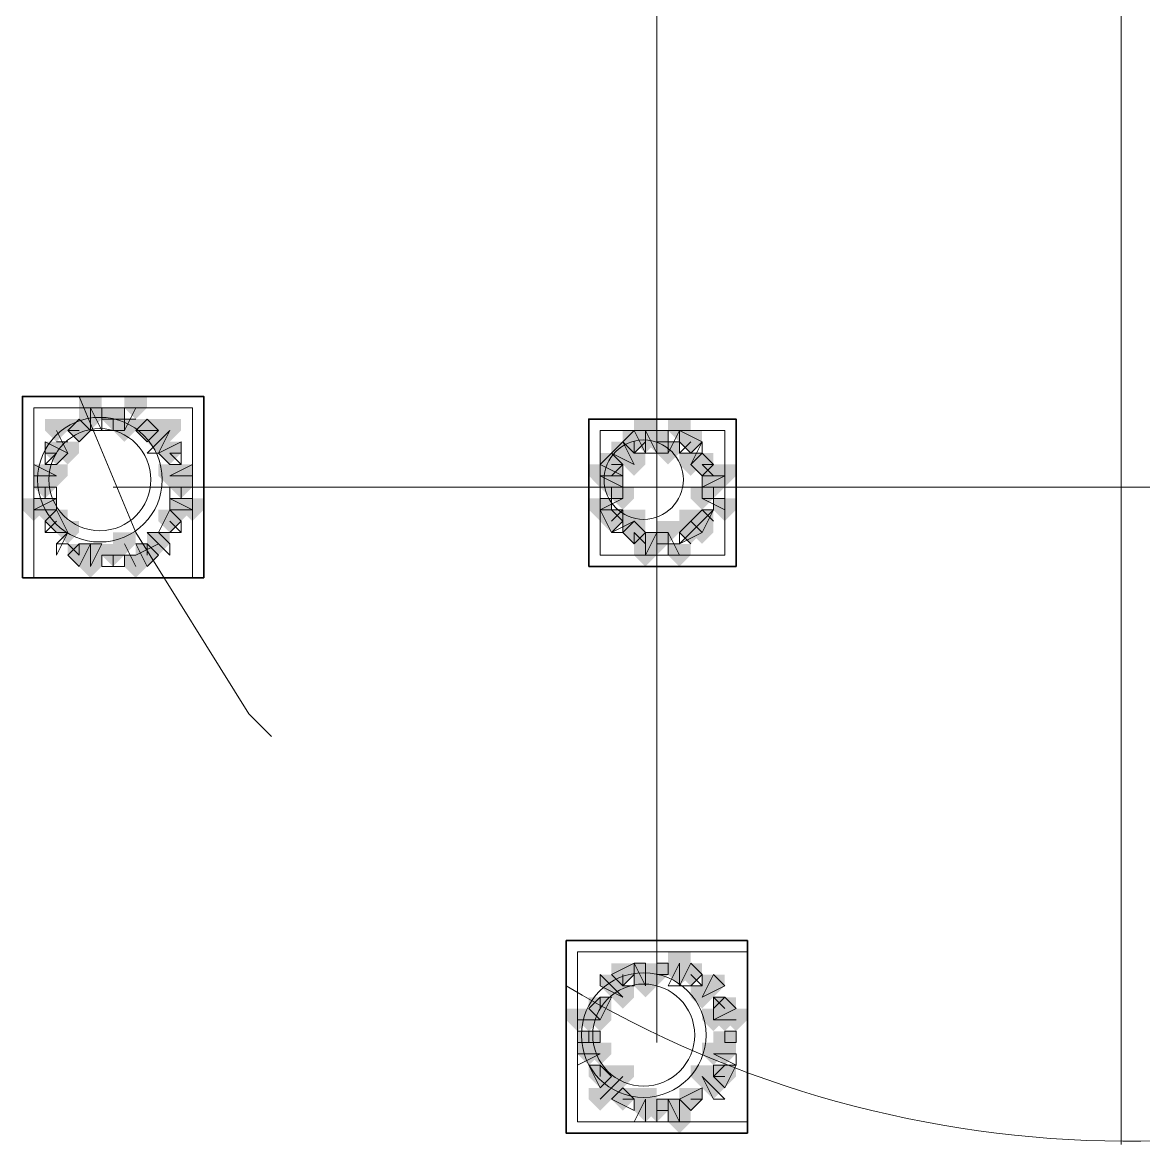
# Model space of a CAD drawing. Header units: millimetres. Extents: x 2315 to 4619, y 1334 to 1897.
# Drawn here: x 3634.09 to 3640.14, y 1548.66 to 1554.71 of the extents above; entities that cross this region are included whole.
import ezdxf

# ---------------------------------------------------------------- set-up
doc = ezdxf.new("R2010")
doc.units = ezdxf.units.MM
for name, color, linetype, true_color in [('PDF_10', 7, 'Continuous', 0x00b85c), ('PDF_AXIS', 7, 'Continuous', 0x00b85c), ('PDF_柱构件', 7, 'Continuous', 0x00b85c), ('PDF_转运站初步方案', 7, 'Continuous', 0x00b85c)]:
    doc.layers.add(name, color=color, linetype=linetype, true_color=true_color)
doc.layers.add('PDF_中心线层', color=1, linetype='Continuous')
doc.layers.add('PDF_粗实线层', color=7, linetype='Continuous')

msp = doc.modelspace()

# ---------------------------------------------------------------- hatches: boundary and pattern name
at = {"layer": 'PDF_10', "transparency": 33554559}
for points in [[(3634.5807, 1552.6298), (3634.5196, 1552.6298), (3634.5196, 1552.5687), (3634.5807, 1552.5076), (3634.6418, 1552.5687), (3634.6418, 1552.6298)], [(3634.5807, 1552.6298), (3634.5196, 1552.6298), (3634.5196, 1552.5687), (3634.5807, 1552.5076), (3634.6418, 1552.5687), (3634.6418, 1552.6298)], [(3634.3975, 1552.5687), (3634.3364, 1552.5687), (3634.3364, 1552.5076), (3634.3975, 1552.4466), (3634.4586, 1552.5076), (3634.4586, 1552.5687)], [(3634.3975, 1552.5687), (3634.3364, 1552.5687), (3634.3364, 1552.5076), (3634.3975, 1552.4466), (3634.4586, 1552.5076), (3634.4586, 1552.5687)], [(3634.3975, 1552.5687), (3634.3364, 1552.5687), (3634.3364, 1552.5076), (3634.3975, 1552.4466), (3634.4586, 1552.5076), (3634.4586, 1552.5687)], [(3634.764, 1552.5687), (3634.7029, 1552.5687), (3634.7029, 1552.5076), (3634.764, 1552.4466), (3634.8251, 1552.5076), (3634.8251, 1552.5687)], [(3634.764, 1552.5687), (3634.7029, 1552.5687), (3634.7029, 1552.5076), (3634.764, 1552.4466), (3634.8251, 1552.5076), (3634.8251, 1552.5687)], [(3634.764, 1552.5687), (3634.7029, 1552.5687), (3634.7029, 1552.5076), (3634.764, 1552.4466), (3634.8251, 1552.5076), (3634.8251, 1552.5687)], [(3637.3905, 1552.5076), (3637.3294, 1552.5076), (3637.3294, 1552.4466), (3637.3905, 1552.3855), (3637.4515, 1552.4466), (3637.4515, 1552.5076)], [(3637.3905, 1552.5076), (3637.3294, 1552.5076), (3637.3294, 1552.4466), (3637.3905, 1552.3855), (3637.4515, 1552.4466), (3637.4515, 1552.5076)], [(3637.5126, 1552.5076), (3637.4515, 1552.5076), (3637.4515, 1552.4466), (3637.5126, 1552.3855), (3637.5737, 1552.4466), (3637.5737, 1552.5076)], [(3637.5126, 1552.5076), (3637.4515, 1552.5076), (3637.4515, 1552.4466), (3637.5126, 1552.3855), (3637.5737, 1552.4466), (3637.5737, 1552.5076)], [(3637.6959, 1552.5076), (3637.6348, 1552.5076), (3637.6348, 1552.4466), (3637.6959, 1552.3855), (3637.7569, 1552.4466), (3637.7569, 1552.5076)], [(3637.6959, 1552.5076), (3637.6348, 1552.5076), (3637.6348, 1552.4466), (3637.6959, 1552.3855), (3637.7569, 1552.4466), (3637.7569, 1552.5076)], [(3634.2753, 1552.4466), (3634.2142, 1552.4466), (3634.2142, 1552.3855), (3634.2753, 1552.3244), (3634.3364, 1552.3855), (3634.3364, 1552.4466)], [(3634.2753, 1552.4466), (3634.2142, 1552.4466), (3634.2142, 1552.3855), (3634.2753, 1552.3244), (3634.3364, 1552.3855), (3634.3364, 1552.4466)], [(3634.8861, 1552.4466), (3634.8251, 1552.4466), (3634.8251, 1552.3855), (3634.8861, 1552.3244), (3634.9472, 1552.3855), (3634.9472, 1552.4466)], [(3634.8861, 1552.4466), (3634.8251, 1552.4466), (3634.8251, 1552.3855), (3634.8861, 1552.3244), (3634.9472, 1552.3855), (3634.9472, 1552.4466)], [(3637.2683, 1552.3855), (3637.2072, 1552.3855), (3637.2072, 1552.3244), (3637.2683, 1552.2633), (3637.3294, 1552.3244), (3637.3294, 1552.3855)], [(3637.2683, 1552.3855), (3637.2072, 1552.3855), (3637.2072, 1552.3244), (3637.2683, 1552.2633), (3637.3294, 1552.3244), (3637.3294, 1552.3855)], [(3637.7569, 1552.3855), (3637.6959, 1552.3855), (3637.6959, 1552.3244), (3637.7569, 1552.2633), (3637.818, 1552.3244), (3637.818, 1552.3855)], [(3637.7569, 1552.3855), (3637.6959, 1552.3855), (3637.6959, 1552.3244), (3637.7569, 1552.2633), (3637.818, 1552.3244), (3637.818, 1552.3855)], [(3634.2142, 1552.2633), (3634.1532, 1552.2633), (3634.1532, 1552.2022), (3634.2142, 1552.1412), (3634.2753, 1552.2022), (3634.2753, 1552.2633)], [(3634.2142, 1552.2633), (3634.1532, 1552.2633), (3634.1532, 1552.2022), (3634.2142, 1552.1412), (3634.2753, 1552.2022), (3634.2753, 1552.2633)], [(3634.9472, 1552.2633), (3634.8861, 1552.2633), (3634.8861, 1552.2022), (3634.9472, 1552.1412), (3635.0083, 1552.2022), (3635.0083, 1552.2633)], [(3634.9472, 1552.2633), (3634.8861, 1552.2633), (3634.8861, 1552.2022), (3634.9472, 1552.1412), (3635.0083, 1552.2022), (3635.0083, 1552.2633)], [(3634.9472, 1552.2633), (3634.8861, 1552.2633), (3634.8861, 1552.2022), (3634.9472, 1552.1412), (3635.0083, 1552.2022), (3635.0083, 1552.2633)], [(3637.2683, 1552.2633), (3637.2072, 1552.2633), (3637.2072, 1552.2022), (3637.2683, 1552.1412), (3637.3294, 1552.2022), (3637.3294, 1552.2633)], [(3637.2683, 1552.2633), (3637.2072, 1552.2633), (3637.2072, 1552.2022), (3637.2683, 1552.1412), (3637.3294, 1552.2022), (3637.3294, 1552.2633)], [(3637.818, 1552.2633), (3637.7569, 1552.2633), (3637.7569, 1552.2022), (3637.818, 1552.1412), (3637.8791, 1552.2022), (3637.8791, 1552.2633)], [(3637.818, 1552.2633), (3637.7569, 1552.2633), (3637.7569, 1552.2022), (3637.818, 1552.1412), (3637.8791, 1552.2022), (3637.8791, 1552.2633)], [(3634.2753, 1552.0801), (3634.2142, 1552.0801), (3634.2142, 1552.019), (3634.2753, 1551.9579), (3634.3364, 1552.019), (3634.3364, 1552.0801)], [(3634.2753, 1552.0801), (3634.2142, 1552.0801), (3634.2142, 1552.019), (3634.2753, 1551.9579), (3634.3364, 1552.019), (3634.3364, 1552.0801)], [(3634.8861, 1552.0801), (3634.8251, 1552.0801), (3634.8251, 1552.019), (3634.8861, 1551.9579), (3634.9472, 1552.019), (3634.9472, 1552.0801)], [(3634.8861, 1552.0801), (3634.8251, 1552.0801), (3634.8251, 1552.019), (3634.8861, 1551.9579), (3634.9472, 1552.019), (3634.9472, 1552.0801)], [(3637.2683, 1552.0801), (3637.2072, 1552.0801), (3637.2072, 1552.019), (3637.2683, 1551.9579), (3637.3294, 1552.019), (3637.3294, 1552.0801)], [(3637.2683, 1552.0801), (3637.2072, 1552.0801), (3637.2072, 1552.019), (3637.2683, 1551.9579), (3637.3294, 1552.019), (3637.3294, 1552.0801)], [(3637.7569, 1552.0801), (3637.6959, 1552.0801), (3637.6959, 1552.019), (3637.7569, 1551.9579), (3637.818, 1552.019), (3637.818, 1552.0801)], [(3637.7569, 1552.0801), (3637.6959, 1552.0801), (3637.6959, 1552.019), (3637.7569, 1551.9579), (3637.818, 1552.019), (3637.818, 1552.0801)], [(3637.3905, 1552.019), (3637.3294, 1552.019), (3637.3294, 1551.9579), (3637.3905, 1551.8968), (3637.4515, 1551.9579), (3637.4515, 1552.019)], [(3637.3905, 1552.019), (3637.3294, 1552.019), (3637.3294, 1551.9579), (3637.3905, 1551.8968), (3637.4515, 1551.9579), (3637.4515, 1552.019)], [(3637.6959, 1552.019), (3637.6348, 1552.019), (3637.6348, 1551.9579), (3637.6959, 1551.8968), (3637.7569, 1551.9579), (3637.7569, 1552.019)], [(3637.6959, 1552.019), (3637.6348, 1552.019), (3637.6348, 1551.9579), (3637.6959, 1551.8968), (3637.7569, 1551.9579), (3637.7569, 1552.019)], [(3637.5126, 1551.9579), (3637.4515, 1551.9579), (3637.4515, 1551.8968), (3637.5126, 1551.8357), (3637.5737, 1551.8968), (3637.5737, 1551.9579)], [(3637.5126, 1551.9579), (3637.4515, 1551.9579), (3637.4515, 1551.8968), (3637.5126, 1551.8357), (3637.5737, 1551.8968), (3637.5737, 1551.9579)], [(3634.3975, 1551.8968), (3634.3364, 1551.8968), (3634.3364, 1551.8357), (3634.3975, 1551.7747), (3634.4586, 1551.8357), (3634.4586, 1551.8968)], [(3634.3975, 1551.8968), (3634.3364, 1551.8968), (3634.3364, 1551.8357), (3634.3975, 1551.7747), (3634.4586, 1551.8357), (3634.4586, 1551.8968)], [(3634.5807, 1551.8968), (3634.5196, 1551.8968), (3634.5196, 1551.8357), (3634.5807, 1551.7747), (3634.6418, 1551.8357), (3634.6418, 1551.8968)], [(3634.5807, 1551.8968), (3634.5196, 1551.8968), (3634.5196, 1551.8357), (3634.5807, 1551.7747), (3634.6418, 1551.8357), (3634.6418, 1551.8968)], [(3634.764, 1551.8968), (3634.7029, 1551.8968), (3634.7029, 1551.8357), (3634.764, 1551.7747), (3634.8251, 1551.8357), (3634.8251, 1551.8968)], [(3634.764, 1551.8968), (3634.7029, 1551.8968), (3634.7029, 1551.8357), (3634.764, 1551.7747), (3634.8251, 1551.8357), (3634.8251, 1551.8968)], [(3637.3294, 1549.6368), (3637.2683, 1549.6368), (3637.2683, 1549.5757), (3637.3294, 1549.5147), (3637.3905, 1549.5757), (3637.3905, 1549.6368)], [(3637.3294, 1549.6368), (3637.2683, 1549.6368), (3637.2683, 1549.5757), (3637.3294, 1549.5147), (3637.3905, 1549.5757), (3637.3905, 1549.6368)], [(3637.5126, 1549.6368), (3637.4515, 1549.6368), (3637.4515, 1549.5757), (3637.5126, 1549.5147), (3637.5737, 1549.5757), (3637.5737, 1549.6368)], [(3637.5126, 1549.6368), (3637.4515, 1549.6368), (3637.4515, 1549.5757), (3637.5126, 1549.5147), (3637.5737, 1549.5757), (3637.5737, 1549.6368)], [(3637.6959, 1549.6368), (3637.6348, 1549.6368), (3637.6348, 1549.5757), (3637.6959, 1549.5147), (3637.7569, 1549.5757), (3637.7569, 1549.6368)], [(3637.6959, 1549.6368), (3637.6348, 1549.6368), (3637.6348, 1549.5757), (3637.6959, 1549.5147), (3637.7569, 1549.5757), (3637.7569, 1549.6368)], [(3637.2072, 1549.4536), (3637.1461, 1549.4536), (3637.1461, 1549.3925), (3637.2072, 1549.3314), (3637.2683, 1549.3925), (3637.2683, 1549.4536)], [(3637.2072, 1549.4536), (3637.1461, 1549.4536), (3637.1461, 1549.3925), (3637.2072, 1549.3314), (3637.2683, 1549.3925), (3637.2683, 1549.4536)], [(3637.8791, 1549.4536), (3637.818, 1549.4536), (3637.818, 1549.3925), (3637.8791, 1549.3314), (3637.9402, 1549.3925), (3637.9402, 1549.4536)], [(3637.8791, 1549.4536), (3637.818, 1549.4536), (3637.818, 1549.3925), (3637.8791, 1549.3314), (3637.9402, 1549.3925), (3637.9402, 1549.4536)], [(3637.1461, 1549.2703), (3637.0851, 1549.2703), (3637.0851, 1549.2093), (3637.1461, 1549.1482), (3637.2072, 1549.2093), (3637.2072, 1549.2703)], [(3637.1461, 1549.2703), (3637.0851, 1549.2703), (3637.0851, 1549.2093), (3637.1461, 1549.1482), (3637.2072, 1549.2093), (3637.2072, 1549.2703)], [(3637.8791, 1549.2703), (3637.818, 1549.2703), (3637.818, 1549.2093), (3637.8791, 1549.1482), (3637.9402, 1549.2093), (3637.9402, 1549.2703)], [(3637.8791, 1549.2703), (3637.818, 1549.2703), (3637.818, 1549.2093), (3637.8791, 1549.1482), (3637.9402, 1549.2093), (3637.9402, 1549.2703)], [(3637.2072, 1549.0871), (3637.1461, 1549.0871), (3637.1461, 1549.026), (3637.2072, 1548.9649), (3637.2683, 1549.026), (3637.2683, 1549.0871)], [(3637.2072, 1549.0871), (3637.1461, 1549.0871), (3637.1461, 1549.026), (3637.2072, 1548.9649), (3637.2683, 1549.026), (3637.2683, 1549.0871)], [(3637.2072, 1549.0871), (3637.1461, 1549.0871), (3637.1461, 1549.026), (3637.2072, 1548.9649), (3637.2683, 1549.026), (3637.2683, 1549.0871)], [(3637.8791, 1549.0871), (3637.818, 1549.0871), (3637.818, 1549.026), (3637.8791, 1548.9649), (3637.9402, 1549.026), (3637.9402, 1549.0871)], [(3637.8791, 1549.0871), (3637.818, 1549.0871), (3637.818, 1549.026), (3637.8791, 1548.9649), (3637.9402, 1549.026), (3637.9402, 1549.0871)], [(3637.3294, 1548.9649), (3637.2683, 1548.9649), (3637.2683, 1548.9039), (3637.3294, 1548.8428), (3637.3905, 1548.9039), (3637.3905, 1548.9649)], [(3637.3294, 1548.9649), (3637.2683, 1548.9649), (3637.2683, 1548.9039), (3637.3294, 1548.8428), (3637.3905, 1548.9039), (3637.3905, 1548.9649)], [(3637.3294, 1548.9649), (3637.2683, 1548.9649), (3637.2683, 1548.9039), (3637.3294, 1548.8428), (3637.3905, 1548.9039), (3637.3905, 1548.9649)], [(3637.6959, 1548.9649), (3637.6348, 1548.9649), (3637.6348, 1548.9039), (3637.6959, 1548.8428), (3637.7569, 1548.9039), (3637.7569, 1548.9649)], [(3637.6959, 1548.9649), (3637.6348, 1548.9649), (3637.6348, 1548.9039), (3637.6959, 1548.8428), (3637.7569, 1548.9039), (3637.7569, 1548.9649)], [(3637.5126, 1548.9039), (3637.4515, 1548.9039), (3637.4515, 1548.8428), (3637.5126, 1548.7817), (3637.5737, 1548.8428), (3637.5737, 1548.9039)], [(3637.5126, 1548.9039), (3637.4515, 1548.9039), (3637.4515, 1548.8428), (3637.5126, 1548.7817), (3637.5737, 1548.8428), (3637.5737, 1548.9039)]]:
    msp.add_hatch(color=256, dxfattribs=at).paths.add_polyline_path(points)
at = {"layer": 'PDF_柱构件', "transparency": 33554559}
for points in [[(3634.4586, 1552.6909), (3634.3975, 1552.6909), (3634.3975, 1552.6298), (3634.4586, 1552.5687), (3634.5196, 1552.6298), (3634.5196, 1552.6909)], [(3634.7029, 1552.6909), (3634.6418, 1552.6909), (3634.6418, 1552.6298), (3634.7029, 1552.5687), (3634.764, 1552.6298), (3634.764, 1552.6909)], [(3634.4586, 1552.6298), (3634.3975, 1552.6298), (3634.3975, 1552.5687), (3634.4586, 1552.5076), (3634.5196, 1552.5687), (3634.5196, 1552.6298)], [(3634.2753, 1552.5687), (3634.2142, 1552.5687), (3634.2142, 1552.5076), (3634.2753, 1552.4466), (3634.3364, 1552.5076), (3634.3364, 1552.5687)], [(3634.6418, 1552.5687), (3634.5807, 1552.5687), (3634.5807, 1552.5076), (3634.6418, 1552.4466), (3634.7029, 1552.5076), (3634.7029, 1552.5687)], [(3634.8861, 1552.5687), (3634.8251, 1552.5687), (3634.8251, 1552.5076), (3634.8861, 1552.4466), (3634.9472, 1552.5076), (3634.9472, 1552.5687)], [(3637.4515, 1552.5687), (3637.3905, 1552.5687), (3637.3905, 1552.5076), (3637.4515, 1552.4466), (3637.5126, 1552.5076), (3637.5126, 1552.5687)], [(3637.6348, 1552.5687), (3637.5737, 1552.5687), (3637.5737, 1552.5076), (3637.6348, 1552.4466), (3637.6959, 1552.5076), (3637.6959, 1552.5687)], [(3634.8251, 1552.5076), (3634.764, 1552.5076), (3634.764, 1552.4466), (3634.8251, 1552.3855), (3634.8861, 1552.4466), (3634.8861, 1552.5076)], [(3637.4515, 1552.5076), (3637.3905, 1552.5076), (3637.3905, 1552.4466), (3637.4515, 1552.3855), (3637.5126, 1552.4466), (3637.5126, 1552.5076)], [(3634.3364, 1552.4466), (3634.2753, 1552.4466), (3634.2753, 1552.3855), (3634.3364, 1552.3244), (3634.3975, 1552.3855), (3634.3975, 1552.4466)], [(3637.3294, 1552.4466), (3637.2683, 1552.4466), (3637.2683, 1552.3855), (3637.3294, 1552.3244), (3637.3905, 1552.3855), (3637.3905, 1552.4466)], [(3637.5737, 1552.4466), (3637.5126, 1552.4466), (3637.5126, 1552.3855), (3637.5737, 1552.3244), (3637.6348, 1552.3855), (3637.6348, 1552.4466)], [(3637.3905, 1552.3855), (3637.3294, 1552.3855), (3637.3294, 1552.3244), (3637.3905, 1552.2633), (3637.4515, 1552.3244), (3637.4515, 1552.3855)], [(3637.6959, 1552.3855), (3637.6348, 1552.3855), (3637.6348, 1552.3244), (3637.6959, 1552.2633), (3637.7569, 1552.3244), (3637.7569, 1552.3855)], [(3634.2142, 1552.3244), (3634.1532, 1552.3244), (3634.1532, 1552.2633), (3634.2142, 1552.2022), (3634.2753, 1552.2633), (3634.2753, 1552.3244)], [(3634.2753, 1552.3244), (3634.2142, 1552.3244), (3634.2142, 1552.2633), (3634.2753, 1552.2022), (3634.3364, 1552.2633), (3634.3364, 1552.3244)], [(3634.8861, 1552.3244), (3634.8251, 1552.3244), (3634.8251, 1552.2633), (3634.8861, 1552.2022), (3634.9472, 1552.2633), (3634.9472, 1552.3244)], [(3634.9472, 1552.3244), (3634.8861, 1552.3244), (3634.8861, 1552.2633), (3634.9472, 1552.2022), (3635.0083, 1552.2633), (3635.0083, 1552.3244)], [(3637.2072, 1552.3244), (3637.1461, 1552.3244), (3637.1461, 1552.2633), (3637.2072, 1552.2022), (3637.2683, 1552.2633), (3637.2683, 1552.3244)], [(3637.2683, 1552.3244), (3637.2072, 1552.3244), (3637.2072, 1552.2633), (3637.2683, 1552.2022), (3637.3294, 1552.2633), (3637.3294, 1552.3244)], [(3637.818, 1552.3244), (3637.7569, 1552.3244), (3637.7569, 1552.2633), (3637.818, 1552.2022), (3637.8791, 1552.2633), (3637.8791, 1552.3244)], [(3637.8791, 1552.3244), (3637.818, 1552.3244), (3637.818, 1552.2633), (3637.8791, 1552.2022), (3637.9402, 1552.2633), (3637.9402, 1552.3244)], [(3637.3294, 1552.2022), (3637.2683, 1552.2022), (3637.2683, 1552.1412), (3637.3294, 1552.0801), (3637.3905, 1552.1412), (3637.3905, 1552.2022)], [(3637.7569, 1552.2022), (3637.6959, 1552.2022), (3637.6959, 1552.1412), (3637.7569, 1552.0801), (3637.818, 1552.1412), (3637.818, 1552.2022)], [(3634.1532, 1552.1412), (3634.0921, 1552.1412), (3634.0921, 1552.0801), (3634.1532, 1552.019), (3634.2142, 1552.0801), (3634.2142, 1552.1412)], [(3634.2142, 1552.1412), (3634.1532, 1552.1412), (3634.1532, 1552.0801), (3634.2142, 1552.019), (3634.2753, 1552.0801), (3634.2753, 1552.1412)], [(3634.9472, 1552.1412), (3634.8861, 1552.1412), (3634.8861, 1552.0801), (3634.9472, 1552.019), (3635.0083, 1552.0801), (3635.0083, 1552.1412)], [(3635.0083, 1552.1412), (3634.9472, 1552.1412), (3634.9472, 1552.0801), (3635.0083, 1552.019), (3635.0694, 1552.0801), (3635.0694, 1552.1412)], [(3637.2072, 1552.1412), (3637.1461, 1552.1412), (3637.1461, 1552.0801), (3637.2072, 1552.019), (3637.2683, 1552.0801), (3637.2683, 1552.1412)], [(3637.8791, 1552.1412), (3637.818, 1552.1412), (3637.818, 1552.0801), (3637.8791, 1552.019), (3637.9402, 1552.0801), (3637.9402, 1552.1412)], [(3637.3905, 1552.0801), (3637.3294, 1552.0801), (3637.3294, 1552.019), (3637.3905, 1551.9579), (3637.4515, 1552.019), (3637.4515, 1552.0801)], [(3637.6959, 1552.0801), (3637.6348, 1552.0801), (3637.6348, 1552.019), (3637.6959, 1551.9579), (3637.7569, 1552.019), (3637.7569, 1552.0801)], [(3634.3364, 1552.019), (3634.2753, 1552.019), (3634.2753, 1551.9579), (3634.3364, 1551.8968), (3634.3975, 1551.9579), (3634.3975, 1552.019)], [(3637.5737, 1552.019), (3637.5126, 1552.019), (3637.5126, 1551.9579), (3637.5737, 1551.8968), (3637.6348, 1551.9579), (3637.6348, 1552.019)], [(3637.7569, 1552.019), (3637.6959, 1552.019), (3637.6959, 1551.9579), (3637.7569, 1551.8968), (3637.818, 1551.9579), (3637.818, 1552.019)], [(3634.6418, 1551.9579), (3634.5807, 1551.9579), (3634.5807, 1551.8968), (3634.6418, 1551.8357), (3634.7029, 1551.8968), (3634.7029, 1551.9579)], [(3634.8251, 1551.9579), (3634.764, 1551.9579), (3634.764, 1551.8968), (3634.8251, 1551.8357), (3634.8861, 1551.8968), (3634.8861, 1551.9579)], [(3637.4515, 1551.9579), (3637.3905, 1551.9579), (3637.3905, 1551.8968), (3637.4515, 1551.8357), (3637.5126, 1551.8968), (3637.5126, 1551.9579)], [(3634.4586, 1551.8968), (3634.3975, 1551.8968), (3634.3975, 1551.8357), (3634.4586, 1551.7747), (3634.5196, 1551.8357), (3634.5196, 1551.8968)], [(3637.4515, 1551.8968), (3637.3905, 1551.8968), (3637.3905, 1551.8357), (3637.4515, 1551.7747), (3637.5126, 1551.8357), (3637.5126, 1551.8968)], [(3637.6348, 1551.8968), (3637.5737, 1551.8968), (3637.5737, 1551.8357), (3637.6348, 1551.7747), (3637.6959, 1551.8357), (3637.6959, 1551.8968)], [(3634.4586, 1551.8357), (3634.3975, 1551.8357), (3634.3975, 1551.7747), (3634.4586, 1551.7136), (3634.5196, 1551.7747), (3634.5196, 1551.8357)], [(3634.7029, 1551.8357), (3634.6418, 1551.8357), (3634.6418, 1551.7747), (3634.7029, 1551.7136), (3634.764, 1551.7747), (3634.764, 1551.8357)], [(3637.6348, 1549.6979), (3637.5737, 1549.6979), (3637.5737, 1549.6368), (3637.6348, 1549.5757), (3637.6959, 1549.6368), (3637.6959, 1549.6979)], [(3637.4515, 1549.6368), (3637.3905, 1549.6368), (3637.3905, 1549.5757), (3637.4515, 1549.5147), (3637.5126, 1549.5757), (3637.5126, 1549.6368)], [(3637.6348, 1549.6368), (3637.5737, 1549.6368), (3637.5737, 1549.5757), (3637.6348, 1549.5147), (3637.6959, 1549.5757), (3637.6959, 1549.6368)], [(3637.2683, 1549.5757), (3637.2072, 1549.5757), (3637.2072, 1549.5147), (3637.2683, 1549.4536), (3637.3294, 1549.5147), (3637.3294, 1549.5757)], [(3637.4515, 1549.5757), (3637.3905, 1549.5757), (3637.3905, 1549.5147), (3637.4515, 1549.4536), (3637.5126, 1549.5147), (3637.5126, 1549.5757)], [(3637.818, 1549.5757), (3637.7569, 1549.5757), (3637.7569, 1549.5147), (3637.818, 1549.4536), (3637.8791, 1549.5147), (3637.8791, 1549.5757)], [(3637.3294, 1549.5147), (3637.2683, 1549.5147), (3637.2683, 1549.4536), (3637.3294, 1549.3925), (3637.3905, 1549.4536), (3637.3905, 1549.5147)], [(3637.7569, 1549.5147), (3637.6959, 1549.5147), (3637.6959, 1549.4536), (3637.7569, 1549.3925), (3637.818, 1549.4536), (3637.818, 1549.5147)], [(3637.0851, 1549.3925), (3637.024, 1549.3925), (3637.024, 1549.3314), (3637.0851, 1549.2703), (3637.1461, 1549.3314), (3637.1461, 1549.3925)], [(3637.1461, 1549.3925), (3637.0851, 1549.3925), (3637.0851, 1549.3314), (3637.1461, 1549.2703), (3637.2072, 1549.3314), (3637.2072, 1549.3925)], [(3637.2072, 1549.3925), (3637.1461, 1549.3925), (3637.1461, 1549.3314), (3637.2072, 1549.2703), (3637.2683, 1549.3314), (3637.2683, 1549.3925)], [(3637.818, 1549.3925), (3637.7569, 1549.3925), (3637.7569, 1549.3314), (3637.818, 1549.2703), (3637.8791, 1549.3314), (3637.8791, 1549.3925)], [(3637.8791, 1549.3925), (3637.818, 1549.3925), (3637.818, 1549.3314), (3637.8791, 1549.2703), (3637.9402, 1549.3314), (3637.9402, 1549.3925)], [(3637.9402, 1549.3925), (3637.8791, 1549.3925), (3637.8791, 1549.3314), (3637.9402, 1549.2703), (3638.0013, 1549.3314), (3638.0013, 1549.3925)], [(3637.1461, 1549.2093), (3637.0851, 1549.2093), (3637.0851, 1549.1482), (3637.1461, 1549.0871), (3637.2072, 1549.1482), (3637.2072, 1549.2093)], [(3637.2072, 1549.2093), (3637.1461, 1549.2093), (3637.1461, 1549.1482), (3637.2072, 1549.0871), (3637.2683, 1549.1482), (3637.2683, 1549.2093)], [(3637.818, 1549.2093), (3637.7569, 1549.2093), (3637.7569, 1549.1482), (3637.818, 1549.0871), (3637.8791, 1549.1482), (3637.8791, 1549.2093)], [(3637.8791, 1549.2093), (3637.818, 1549.2093), (3637.818, 1549.1482), (3637.8791, 1549.0871), (3637.9402, 1549.1482), (3637.9402, 1549.2093)], [(3637.3294, 1549.0871), (3637.2683, 1549.0871), (3637.2683, 1549.026), (3637.3294, 1548.9649), (3637.3905, 1549.026), (3637.3905, 1549.0871)], [(3637.7569, 1549.0871), (3637.6959, 1549.0871), (3637.6959, 1549.026), (3637.7569, 1548.9649), (3637.818, 1549.026), (3637.818, 1549.0871)], [(3637.2683, 1549.026), (3637.2072, 1549.026), (3637.2072, 1548.9649), (3637.2683, 1548.9039), (3637.3294, 1548.9649), (3637.3294, 1549.026)], [(3637.818, 1549.026), (3637.7569, 1549.026), (3637.7569, 1548.9649), (3637.818, 1548.9039), (3637.8791, 1548.9649), (3637.8791, 1549.026)], [(3637.2072, 1548.9649), (3637.1461, 1548.9649), (3637.1461, 1548.9039), (3637.2072, 1548.8428), (3637.2683, 1548.9039), (3637.2683, 1548.9649)], [(3637.4515, 1548.9649), (3637.3905, 1548.9649), (3637.3905, 1548.9039), (3637.4515, 1548.8428), (3637.5126, 1548.9039), (3637.5126, 1548.9649)], [(3637.4515, 1548.9039), (3637.3905, 1548.9039), (3637.3905, 1548.8428), (3637.4515, 1548.7817), (3637.5126, 1548.8428), (3637.5126, 1548.9039)], [(3637.6348, 1548.9039), (3637.5737, 1548.9039), (3637.5737, 1548.8428), (3637.6348, 1548.7817), (3637.6959, 1548.8428), (3637.6959, 1548.9039)], [(3637.6348, 1548.8428), (3637.5737, 1548.8428), (3637.5737, 1548.7817), (3637.6348, 1548.7206), (3637.6959, 1548.7817), (3637.6959, 1548.8428)]]:
    msp.add_hatch(color=256, dxfattribs=at).paths.add_polyline_path(points)
at = {"layer": 'PDF_转运站初步方案', "transparency": 33554559}
for points in [[(3634.5807, 1552.6298), (3634.5196, 1552.6298), (3634.5196, 1552.5687), (3634.5807, 1552.5076), (3634.6418, 1552.5687), (3634.6418, 1552.6298)], [(3634.5807, 1552.6298), (3634.5196, 1552.6298), (3634.5196, 1552.5687), (3634.5807, 1552.5076), (3634.6418, 1552.5687), (3634.6418, 1552.6298)], [(3634.3975, 1552.5687), (3634.3364, 1552.5687), (3634.3364, 1552.5076), (3634.3975, 1552.4466), (3634.4586, 1552.5076), (3634.4586, 1552.5687)], [(3634.3975, 1552.5687), (3634.3364, 1552.5687), (3634.3364, 1552.5076), (3634.3975, 1552.4466), (3634.4586, 1552.5076), (3634.4586, 1552.5687)], [(3634.764, 1552.5687), (3634.7029, 1552.5687), (3634.7029, 1552.5076), (3634.764, 1552.4466), (3634.8251, 1552.5076), (3634.8251, 1552.5687)], [(3634.764, 1552.5687), (3634.7029, 1552.5687), (3634.7029, 1552.5076), (3634.764, 1552.4466), (3634.8251, 1552.5076), (3634.8251, 1552.5687)], [(3637.3905, 1552.5076), (3637.3294, 1552.5076), (3637.3294, 1552.4466), (3637.3905, 1552.3855), (3637.4515, 1552.4466), (3637.4515, 1552.5076)], [(3637.3905, 1552.5076), (3637.3294, 1552.5076), (3637.3294, 1552.4466), (3637.3905, 1552.3855), (3637.4515, 1552.4466), (3637.4515, 1552.5076)], [(3637.5126, 1552.5076), (3637.4515, 1552.5076), (3637.4515, 1552.4466), (3637.5126, 1552.3855), (3637.5737, 1552.4466), (3637.5737, 1552.5076)], [(3637.5126, 1552.5076), (3637.4515, 1552.5076), (3637.4515, 1552.4466), (3637.5126, 1552.3855), (3637.5737, 1552.4466), (3637.5737, 1552.5076)], [(3637.6959, 1552.5076), (3637.6348, 1552.5076), (3637.6348, 1552.4466), (3637.6959, 1552.3855), (3637.7569, 1552.4466), (3637.7569, 1552.5076)], [(3637.6959, 1552.5076), (3637.6348, 1552.5076), (3637.6348, 1552.4466), (3637.6959, 1552.3855), (3637.7569, 1552.4466), (3637.7569, 1552.5076)], [(3634.2753, 1552.4466), (3634.2142, 1552.4466), (3634.2142, 1552.3855), (3634.2753, 1552.3244), (3634.3364, 1552.3855), (3634.3364, 1552.4466)], [(3634.2753, 1552.4466), (3634.2142, 1552.4466), (3634.2142, 1552.3855), (3634.2753, 1552.3244), (3634.3364, 1552.3855), (3634.3364, 1552.4466)], [(3634.8861, 1552.4466), (3634.8251, 1552.4466), (3634.8251, 1552.3855), (3634.8861, 1552.3244), (3634.9472, 1552.3855), (3634.9472, 1552.4466)], [(3634.8861, 1552.4466), (3634.8251, 1552.4466), (3634.8251, 1552.3855), (3634.8861, 1552.3244), (3634.9472, 1552.3855), (3634.9472, 1552.4466)], [(3637.2683, 1552.3855), (3637.2072, 1552.3855), (3637.2072, 1552.3244), (3637.2683, 1552.2633), (3637.3294, 1552.3244), (3637.3294, 1552.3855)], [(3637.2683, 1552.3855), (3637.2072, 1552.3855), (3637.2072, 1552.3244), (3637.2683, 1552.2633), (3637.3294, 1552.3244), (3637.3294, 1552.3855)], [(3637.7569, 1552.3855), (3637.6959, 1552.3855), (3637.6959, 1552.3244), (3637.7569, 1552.2633), (3637.818, 1552.3244), (3637.818, 1552.3855)], [(3637.7569, 1552.3855), (3637.6959, 1552.3855), (3637.6959, 1552.3244), (3637.7569, 1552.2633), (3637.818, 1552.3244), (3637.818, 1552.3855)], [(3634.2142, 1552.2633), (3634.1532, 1552.2633), (3634.1532, 1552.2022), (3634.2142, 1552.1412), (3634.2753, 1552.2022), (3634.2753, 1552.2633)], [(3634.2142, 1552.2633), (3634.1532, 1552.2633), (3634.1532, 1552.2022), (3634.2142, 1552.1412), (3634.2753, 1552.2022), (3634.2753, 1552.2633)], [(3634.9472, 1552.2633), (3634.8861, 1552.2633), (3634.8861, 1552.2022), (3634.9472, 1552.1412), (3635.0083, 1552.2022), (3635.0083, 1552.2633)], [(3634.9472, 1552.2633), (3634.8861, 1552.2633), (3634.8861, 1552.2022), (3634.9472, 1552.1412), (3635.0083, 1552.2022), (3635.0083, 1552.2633)], [(3637.2683, 1552.2633), (3637.2072, 1552.2633), (3637.2072, 1552.2022), (3637.2683, 1552.1412), (3637.3294, 1552.2022), (3637.3294, 1552.2633)], [(3637.2683, 1552.2633), (3637.2072, 1552.2633), (3637.2072, 1552.2022), (3637.2683, 1552.1412), (3637.3294, 1552.2022), (3637.3294, 1552.2633)], [(3637.818, 1552.2633), (3637.7569, 1552.2633), (3637.7569, 1552.2022), (3637.818, 1552.1412), (3637.8791, 1552.2022), (3637.8791, 1552.2633)], [(3637.818, 1552.2633), (3637.7569, 1552.2633), (3637.7569, 1552.2022), (3637.818, 1552.1412), (3637.8791, 1552.2022), (3637.8791, 1552.2633)], [(3634.2753, 1552.0801), (3634.2142, 1552.0801), (3634.2142, 1552.019), (3634.2753, 1551.9579), (3634.3364, 1552.019), (3634.3364, 1552.0801)], [(3634.2753, 1552.0801), (3634.2142, 1552.0801), (3634.2142, 1552.019), (3634.2753, 1551.9579), (3634.3364, 1552.019), (3634.3364, 1552.0801)], [(3634.8861, 1552.0801), (3634.8251, 1552.0801), (3634.8251, 1552.019), (3634.8861, 1551.9579), (3634.9472, 1552.019), (3634.9472, 1552.0801)], [(3634.8861, 1552.0801), (3634.8251, 1552.0801), (3634.8251, 1552.019), (3634.8861, 1551.9579), (3634.9472, 1552.019), (3634.9472, 1552.0801)], [(3637.2683, 1552.0801), (3637.2072, 1552.0801), (3637.2072, 1552.019), (3637.2683, 1551.9579), (3637.3294, 1552.019), (3637.3294, 1552.0801)], [(3637.2683, 1552.0801), (3637.2072, 1552.0801), (3637.2072, 1552.019), (3637.2683, 1551.9579), (3637.3294, 1552.019), (3637.3294, 1552.0801)], [(3637.7569, 1552.0801), (3637.6959, 1552.0801), (3637.6959, 1552.019), (3637.7569, 1551.9579), (3637.818, 1552.019), (3637.818, 1552.0801)], [(3637.7569, 1552.0801), (3637.6959, 1552.0801), (3637.6959, 1552.019), (3637.7569, 1551.9579), (3637.818, 1552.019), (3637.818, 1552.0801)], [(3637.3905, 1552.019), (3637.3294, 1552.019), (3637.3294, 1551.9579), (3637.3905, 1551.8968), (3637.4515, 1551.9579), (3637.4515, 1552.019)], [(3637.3905, 1552.019), (3637.3294, 1552.019), (3637.3294, 1551.9579), (3637.3905, 1551.8968), (3637.4515, 1551.9579), (3637.4515, 1552.019)], [(3637.6959, 1552.019), (3637.6348, 1552.019), (3637.6348, 1551.9579), (3637.6959, 1551.8968), (3637.7569, 1551.9579), (3637.7569, 1552.019)], [(3637.6959, 1552.019), (3637.6348, 1552.019), (3637.6348, 1551.9579), (3637.6959, 1551.8968), (3637.7569, 1551.9579), (3637.7569, 1552.019)], [(3637.5126, 1551.9579), (3637.4515, 1551.9579), (3637.4515, 1551.8968), (3637.5126, 1551.8357), (3637.5737, 1551.8968), (3637.5737, 1551.9579)], [(3637.5126, 1551.9579), (3637.4515, 1551.9579), (3637.4515, 1551.8968), (3637.5126, 1551.8357), (3637.5737, 1551.8968), (3637.5737, 1551.9579)], [(3634.3975, 1551.8968), (3634.3364, 1551.8968), (3634.3364, 1551.8357), (3634.3975, 1551.7747), (3634.4586, 1551.8357), (3634.4586, 1551.8968)], [(3634.3975, 1551.8968), (3634.3364, 1551.8968), (3634.3364, 1551.8357), (3634.3975, 1551.7747), (3634.4586, 1551.8357), (3634.4586, 1551.8968)], [(3634.5807, 1551.8968), (3634.5196, 1551.8968), (3634.5196, 1551.8357), (3634.5807, 1551.7747), (3634.6418, 1551.8357), (3634.6418, 1551.8968)], [(3634.5807, 1551.8968), (3634.5196, 1551.8968), (3634.5196, 1551.8357), (3634.5807, 1551.7747), (3634.6418, 1551.8357), (3634.6418, 1551.8968)], [(3634.764, 1551.8968), (3634.7029, 1551.8968), (3634.7029, 1551.8357), (3634.764, 1551.7747), (3634.8251, 1551.8357), (3634.8251, 1551.8968)], [(3634.764, 1551.8968), (3634.7029, 1551.8968), (3634.7029, 1551.8357), (3634.764, 1551.7747), (3634.8251, 1551.8357), (3634.8251, 1551.8968)], [(3637.3294, 1549.6368), (3637.2683, 1549.6368), (3637.2683, 1549.5757), (3637.3294, 1549.5147), (3637.3905, 1549.5757), (3637.3905, 1549.6368)], [(3637.3294, 1549.6368), (3637.2683, 1549.6368), (3637.2683, 1549.5757), (3637.3294, 1549.5147), (3637.3905, 1549.5757), (3637.3905, 1549.6368)], [(3637.5126, 1549.6368), (3637.4515, 1549.6368), (3637.4515, 1549.5757), (3637.5126, 1549.5147), (3637.5737, 1549.5757), (3637.5737, 1549.6368)], [(3637.5126, 1549.6368), (3637.4515, 1549.6368), (3637.4515, 1549.5757), (3637.5126, 1549.5147), (3637.5737, 1549.5757), (3637.5737, 1549.6368)], [(3637.6959, 1549.6368), (3637.6348, 1549.6368), (3637.6348, 1549.5757), (3637.6959, 1549.5147), (3637.7569, 1549.5757), (3637.7569, 1549.6368)], [(3637.6959, 1549.6368), (3637.6348, 1549.6368), (3637.6348, 1549.5757), (3637.6959, 1549.5147), (3637.7569, 1549.5757), (3637.7569, 1549.6368)], [(3637.2072, 1549.4536), (3637.1461, 1549.4536), (3637.1461, 1549.3925), (3637.2072, 1549.3314), (3637.2683, 1549.3925), (3637.2683, 1549.4536)], [(3637.2072, 1549.4536), (3637.1461, 1549.4536), (3637.1461, 1549.3925), (3637.2072, 1549.3314), (3637.2683, 1549.3925), (3637.2683, 1549.4536)], [(3637.8791, 1549.4536), (3637.818, 1549.4536), (3637.818, 1549.3925), (3637.8791, 1549.3314), (3637.9402, 1549.3925), (3637.9402, 1549.4536)], [(3637.8791, 1549.4536), (3637.818, 1549.4536), (3637.818, 1549.3925), (3637.8791, 1549.3314), (3637.9402, 1549.3925), (3637.9402, 1549.4536)], [(3637.1461, 1549.2703), (3637.0851, 1549.2703), (3637.0851, 1549.2093), (3637.1461, 1549.1482), (3637.2072, 1549.2093), (3637.2072, 1549.2703)], [(3637.1461, 1549.2703), (3637.0851, 1549.2703), (3637.0851, 1549.2093), (3637.1461, 1549.1482), (3637.2072, 1549.2093), (3637.2072, 1549.2703)], [(3637.8791, 1549.2703), (3637.818, 1549.2703), (3637.818, 1549.2093), (3637.8791, 1549.1482), (3637.9402, 1549.2093), (3637.9402, 1549.2703)], [(3637.8791, 1549.2703), (3637.818, 1549.2703), (3637.818, 1549.2093), (3637.8791, 1549.1482), (3637.9402, 1549.2093), (3637.9402, 1549.2703)], [(3637.2072, 1549.0871), (3637.1461, 1549.0871), (3637.1461, 1549.026), (3637.2072, 1548.9649), (3637.2683, 1549.026), (3637.2683, 1549.0871)], [(3637.2072, 1549.0871), (3637.1461, 1549.0871), (3637.1461, 1549.026), (3637.2072, 1548.9649), (3637.2683, 1549.026), (3637.2683, 1549.0871)], [(3637.8791, 1549.0871), (3637.818, 1549.0871), (3637.818, 1549.026), (3637.8791, 1548.9649), (3637.9402, 1549.026), (3637.9402, 1549.0871)], [(3637.8791, 1549.0871), (3637.818, 1549.0871), (3637.818, 1549.026), (3637.8791, 1548.9649), (3637.9402, 1549.026), (3637.9402, 1549.0871)], [(3637.3294, 1548.9649), (3637.2683, 1548.9649), (3637.2683, 1548.9039), (3637.3294, 1548.8428), (3637.3905, 1548.9039), (3637.3905, 1548.9649)], [(3637.3294, 1548.9649), (3637.2683, 1548.9649), (3637.2683, 1548.9039), (3637.3294, 1548.8428), (3637.3905, 1548.9039), (3637.3905, 1548.9649)], [(3637.6959, 1548.9649), (3637.6348, 1548.9649), (3637.6348, 1548.9039), (3637.6959, 1548.8428), (3637.7569, 1548.9039), (3637.7569, 1548.9649)], [(3637.6959, 1548.9649), (3637.6348, 1548.9649), (3637.6348, 1548.9039), (3637.6959, 1548.8428), (3637.7569, 1548.9039), (3637.7569, 1548.9649)], [(3637.5126, 1548.9039), (3637.4515, 1548.9039), (3637.4515, 1548.8428), (3637.5126, 1548.7817), (3637.5737, 1548.8428), (3637.5737, 1548.9039)], [(3637.5126, 1548.9039), (3637.4515, 1548.9039), (3637.4515, 1548.8428), (3637.5126, 1548.7817), (3637.5737, 1548.8428), (3637.5737, 1548.9039)]]:
    msp.add_hatch(color=256, dxfattribs=at).paths.add_polyline_path(points)

# ---------------------------------------------------------------- linework, layer by layer
at = {"layer": 'PDF_10', "lineweight": 18}
for points in [[(3634.6418, 1552.5687), (3634.5196, 1552.5687)], [(3634.5807, 1552.5076), (3634.5807, 1552.5687)], [(3634.3975, 1552.5076), (3634.3364, 1552.5076)], [(3634.8251, 1552.5076), (3634.7029, 1552.5076)], [(3637.5737, 1552.4466), (3637.5126, 1552.4466), (3637.5126, 1552.5076)], [(3637.4515, 1552.4466), (3637.3905, 1552.3855), (3637.3905, 1552.4466)], [(3637.6959, 1552.3855), (3637.6348, 1552.4466)], [(3637.6348, 1552.3855), (3637.6959, 1552.4466)], [(3634.2142, 1552.3855), (3634.2753, 1552.3855), (3634.2142, 1552.3244)], [(3634.9472, 1552.3244), (3634.8861, 1552.3855), (3634.9472, 1552.3855)], [(3637.2683, 1552.3244), (3637.3294, 1552.3244), (3637.2683, 1552.2633)], [(3637.818, 1552.2633), (3637.7569, 1552.3244), (3637.818, 1552.3244)], [(3634.1532, 1552.2022), (3634.2142, 1552.2022), (3634.2142, 1552.1412)], [(3634.9472, 1552.1412), (3634.9472, 1552.2022)], [(3637.2072, 1552.2022), (3637.2683, 1552.2022), (3637.2683, 1552.1412)], [(3637.818, 1552.1412), (3637.818, 1552.2022), (3637.7569, 1552.2022)], [(3637.2683, 1552.0801), (3637.3294, 1552.019)], [(3637.3294, 1552.0801), (3637.2683, 1552.019)], [(3637.7569, 1552.019), (3637.818, 1552.0801)], [(3637.7569, 1552.0801), (3637.818, 1552.019)], [(3634.2142, 1552.019), (3634.2753, 1551.9579)], [(3634.2753, 1552.019), (3634.2142, 1551.9579)], [(3634.8861, 1551.9579), (3634.9472, 1552.019)], [(3634.8861, 1552.019), (3634.9472, 1551.9579)], [(3637.3905, 1551.8968), (3637.3905, 1551.9579), (3637.4515, 1551.8968)], [(3637.5126, 1551.9579), (3637.5126, 1551.8968), (3637.5737, 1551.8968)], [(3637.6348, 1551.8968), (3637.6959, 1551.9579)], [(3637.6348, 1551.9579), (3637.6959, 1551.8968)], [(3634.3364, 1551.8968), (3634.3975, 1551.8357), (3634.3975, 1551.8968)], [(3634.7029, 1551.8357), (3634.8251, 1551.8968)], [(3634.764, 1551.8968), (3634.764, 1551.8357)], [(3634.5196, 1551.8357), (3634.6418, 1551.8357)], [(3634.5807, 1551.8357), (3634.5807, 1551.7747)], [(3637.5126, 1549.6368), (3637.5126, 1549.5757), (3637.5737, 1549.5757)], [(3637.3294, 1549.5757), (3637.3294, 1549.5147), (3637.3905, 1549.5757)], [(3637.6959, 1549.5757), (3637.7569, 1549.5147)], [(3637.6959, 1549.5147), (3637.7569, 1549.5757)], [(3637.2072, 1549.4536), (3637.2072, 1549.3925), (3637.2072, 1549.4536)], [(3637.818, 1549.4536), (3637.8791, 1549.3925)], [(3637.818, 1549.3925), (3637.8791, 1549.4536)], [(3637.2072, 1549.2093), (3637.1461, 1549.2093), (3637.1461, 1549.2703)], [(3637.8791, 1549.2703), (3637.8791, 1549.2093), (3637.9402, 1549.2093)], [(3637.2072, 1549.026), (3637.2072, 1549.0871)], [(3637.8791, 1549.0871), (3637.818, 1549.026), (3637.8791, 1549.026)], [(3637.3905, 1548.9039), (3637.3294, 1548.9039)], [(3637.5737, 1548.8428), (3637.5126, 1548.8428), (3637.5126, 1548.9039)], [(3637.7569, 1548.9039), (3637.6959, 1548.9039), (3637.7569, 1548.9039)]]:
    msp.add_lwpolyline(points, dxfattribs=at)
at = {"layer": 'PDF_AXIS', "lineweight": 18}
for points in [[(3634.1532, 1551.7136), (3634.1532, 1552.6298), (3635.0083, 1552.6298), (3635.0083, 1551.7136)], [(3637.2072, 1551.8357), (3637.2072, 1552.5076), (3637.8791, 1552.5076), (3637.8791, 1551.8357)], [(3638.0013, 1548.7817), (3638.0013, 1549.6979), (3637.0851, 1549.6979), (3637.0851, 1548.7817)]]:
    msp.add_lwpolyline(points, close=True, dxfattribs=at)
at = {"layer": 'PDF_中心线层', "color": 112, "lineweight": 18, "true_color": 0x00b85c}
msp.add_lwpolyline([(3640.0169, 1560.6925), (3640.0169, 1548.6595)], close=True, dxfattribs=at)
for points in [[(3637.5126, 1549.2093), (3637.5126, 1560.1428)], [(3635.4359, 1550.8584), (3635.3137, 1550.9806), (3634.7029, 1551.9579), (3634.3975, 1552.6909)], [(3634.5807, 1552.2022), (3645.5143, 1552.2022)]]:
    msp.add_lwpolyline(points, dxfattribs=at)
msp.add_arc((3640.0645, 1554.6164), 5.939, 239.20546, 0.87023, dxfattribs=at)
at = {"layer": 'PDF_柱构件', "lineweight": 18}
for points in [[(3634.4586, 1552.6298), (3634.5196, 1552.5076), (3634.4586, 1552.5076)], [(3634.6418, 1552.5076), (3634.5196, 1552.5076), (3634.5196, 1552.6298), (3634.6418, 1552.6298)], [(3634.7029, 1552.6298), (3634.6418, 1552.5076)], [(3634.4586, 1552.5076), (3634.3975, 1552.4466), (3634.3364, 1552.5076), (3634.3975, 1552.5687)], [(3634.764, 1552.4466), (3634.7029, 1552.5076), (3634.764, 1552.5687), (3634.8251, 1552.5076)], [(3634.2753, 1552.5076), (3634.3364, 1552.3855)], [(3634.8861, 1552.5076), (3634.8251, 1552.3855), (3634.764, 1552.3855)], [(3637.4515, 1552.3855), (3637.3905, 1552.3855), (3637.3294, 1552.4466), (3637.3905, 1552.5076)], [(3637.4515, 1552.5076), (3637.5126, 1552.3855), (3637.4515, 1552.3855)], [(3637.5737, 1552.3855), (3637.5126, 1552.3855), (3637.5126, 1552.5076), (3637.5737, 1552.5076)], [(3637.6348, 1552.5076), (3637.5737, 1552.3855)], [(3637.6959, 1552.3855), (3637.6348, 1552.3855), (3637.6348, 1552.5076), (3637.7569, 1552.4466)], [(3634.3364, 1552.3855), (3634.2753, 1552.3244), (3634.2142, 1552.3244), (3634.2142, 1552.4466)], [(3634.8861, 1552.3244), (3634.8251, 1552.3855), (3634.9472, 1552.4466), (3634.9472, 1552.3244)], [(3637.3294, 1552.4466), (3637.3905, 1552.3244), (3637.2683, 1552.3855)], [(3637.3294, 1552.3244), (3637.3294, 1552.2633), (3637.2072, 1552.3244), (3637.2683, 1552.3855)], [(3637.7569, 1552.2633), (3637.6959, 1552.3244), (3637.7569, 1552.3855), (3637.818, 1552.3244)], [(3634.1532, 1552.3244), (3634.2753, 1552.2633), (3634.1532, 1552.2633)], [(3635.0083, 1552.2633), (3634.8861, 1552.2633), (3635.0083, 1552.3244)], [(3637.2072, 1552.2633), (3637.3294, 1552.2633), (3637.3294, 1552.2022)], [(3637.8791, 1552.2633), (3637.7569, 1552.2022), (3637.7569, 1552.2633)], [(3634.2753, 1552.2022), (3634.2753, 1552.1412), (3634.1532, 1552.1412), (3634.1532, 1552.2022)], [(3634.8861, 1552.1412), (3634.8861, 1552.2022), (3635.0083, 1552.2022), (3635.0083, 1552.1412)], [(3637.3294, 1552.2022), (3637.3294, 1552.1412), (3637.2072, 1552.1412), (3637.2072, 1552.2022)], [(3637.7569, 1552.1412), (3637.7569, 1552.2022), (3637.8791, 1552.2022), (3637.8791, 1552.1412)], [(3634.1532, 1552.0801), (3634.2753, 1552.1412), (3634.2753, 1552.0801)], [(3635.0083, 1552.0801), (3634.8861, 1552.0801), (3634.8861, 1552.1412)], [(3637.2072, 1552.0801), (3637.3294, 1552.1412)], [(3637.8791, 1552.0801), (3637.7569, 1552.1412)], [(3634.2753, 1552.0801), (3634.3364, 1551.9579), (3634.2142, 1551.9579), (3634.2142, 1552.019)], [(3634.8251, 1551.9579), (3634.8861, 1552.0801), (3634.9472, 1552.019), (3634.9472, 1551.9579)], [(3637.3294, 1552.0801), (3637.3294, 1552.019), (3637.2683, 1551.9579), (3637.2072, 1552.0801)], [(3637.6959, 1552.019), (3637.7569, 1552.0801), (3637.818, 1552.0801), (3637.7569, 1551.9579)], [(3637.2683, 1551.9579), (3637.3905, 1552.019), (3637.3294, 1551.9579)], [(3637.3905, 1552.019), (3637.4515, 1551.9579), (3637.3905, 1551.8968), (3637.3294, 1551.9579)], [(3637.6348, 1551.9579), (3637.6959, 1552.019), (3637.7569, 1551.9579), (3637.6348, 1551.8968)], [(3637.7569, 1551.9579), (3637.6959, 1552.019)], [(3634.8861, 1551.8357), (3634.764, 1551.9579), (3634.8251, 1551.9579), (3634.8861, 1551.8968)], [(3637.4515, 1551.8357), (3637.4515, 1551.9579), (3637.5126, 1551.9579)], [(3637.5126, 1551.9579), (3637.5737, 1551.9579), (3637.5737, 1551.8357), (3637.5126, 1551.8357)], [(3637.6348, 1551.8357), (3637.5737, 1551.9579)], [(3634.3975, 1551.8968), (3634.4586, 1551.8968), (3634.3975, 1551.7747), (3634.3364, 1551.8357)], [(3634.4586, 1551.7747), (3634.4586, 1551.8968), (3634.5196, 1551.8968)], [(3634.7029, 1551.7747), (3634.6418, 1551.8968)], [(3634.7029, 1551.8968), (3634.764, 1551.8968), (3634.8251, 1551.8357), (3634.764, 1551.7747)], [(3634.5196, 1551.8357), (3634.6418, 1551.8357), (3634.6418, 1551.7747), (3634.5196, 1551.7747)], [(3637.3294, 1549.5147), (3637.3905, 1549.5147), (3637.3905, 1549.6368), (3637.2683, 1549.5757)], [(3637.3905, 1549.6368), (3637.4515, 1549.5147), (3637.4515, 1549.6368)], [(3637.5126, 1549.5757), (3637.5737, 1549.5757), (3637.5737, 1549.6368), (3637.5126, 1549.6368)], [(3637.6348, 1549.6368), (3637.5737, 1549.5147), (3637.6348, 1549.5147)], [(3637.6348, 1549.5147), (3637.7569, 1549.5147), (3637.7569, 1549.5757), (3637.6959, 1549.6368)], [(3637.2072, 1549.5147), (3637.3294, 1549.4536), (3637.2072, 1549.5757)], [(3637.818, 1549.5757), (3637.7569, 1549.4536), (3637.8791, 1549.5147)], [(3637.2072, 1549.3314), (3637.2683, 1549.4536), (3637.2072, 1549.4536), (3637.1461, 1549.3925)], [(3637.818, 1549.4536), (3637.818, 1549.3314), (3637.9402, 1549.3925), (3637.8791, 1549.4536)], [(3637.0851, 1549.3314), (3637.2072, 1549.3314)], [(3637.9402, 1549.3314), (3637.818, 1549.3314)], [(3637.2072, 1549.2093), (3637.2072, 1549.2703), (3637.0851, 1549.2703), (3637.0851, 1549.2093)], [(3637.8791, 1549.2703), (3637.8791, 1549.2093), (3637.9402, 1549.2093), (3637.9402, 1549.2703)], [(3637.0851, 1549.0871), (3637.2072, 1549.1482), (3637.0851, 1549.1482)], [(3637.9402, 1549.1482), (3637.818, 1549.1482), (3637.9402, 1549.0871)], [(3637.2683, 1549.026), (3637.2072, 1549.0871), (3637.1461, 1549.0871), (3637.2072, 1548.9649)], [(3637.818, 1549.0871), (3637.818, 1549.026), (3637.8791, 1548.9649), (3637.9402, 1549.0871)], [(3637.2072, 1548.9039), (3637.3294, 1549.026)], [(3637.8791, 1548.9039), (3637.7569, 1549.026), (3637.818, 1548.9039)], [(3637.3905, 1548.9039), (3637.3294, 1548.9649), (3637.2683, 1548.9039), (3637.3905, 1548.8428)], [(3637.7569, 1548.9649), (3637.6348, 1548.9039), (3637.6959, 1548.8428), (3637.7569, 1548.9039)], [(3637.4515, 1548.7817), (3637.4515, 1548.9039), (3637.3905, 1548.7817)], [(3637.5737, 1548.9039), (3637.5126, 1548.9039), (3637.5126, 1548.7817), (3637.5737, 1548.7817)], [(3637.6348, 1548.7817), (3637.6348, 1548.9039), (3637.5737, 1548.9039)]]:
    msp.add_lwpolyline(points, close=True, dxfattribs=at)
for points in [[(3634.7029, 1552.5687), (3634.6418, 1552.5687)], [(3634.3364, 1552.4466), (3634.2753, 1552.4466)], [(3637.6348, 1552.4466), (3637.5737, 1552.4466)], [(3637.7569, 1552.3855), (3637.6959, 1552.3244), (3637.7569, 1552.4466), (3637.7569, 1552.3855), (3637.6959, 1552.3855)], [(3637.2683, 1552.1412), (3637.2683, 1552.0801)], [(3637.818, 1552.0801), (3637.818, 1552.1412)], [(3637.3294, 1552.019), (3637.3294, 1551.9579)], [(3637.6959, 1551.9579), (3637.7569, 1552.019)], [(3634.2753, 1551.8968), (3634.3364, 1551.9579), (3634.2753, 1551.8357), (3634.2753, 1551.8968), (3634.3364, 1551.8968)], [(3637.5737, 1551.8968), (3637.6348, 1551.8968)], [(3634.6418, 1551.8357), (3634.7029, 1551.8357)]]:
    msp.add_lwpolyline(points, dxfattribs=at)
at = {"layer": 'PDF_粗实线层', "color": 112, "lineweight": 35, "true_color": 0x00b85c}
for points in [[(3634.0921, 1551.7136), (3634.0921, 1552.6909), (3635.0694, 1552.6909), (3635.0694, 1551.7136)], [(3637.1461, 1551.7747), (3637.9402, 1551.7747), (3637.9402, 1552.5687), (3637.1461, 1552.5687)], [(3638.0013, 1548.7206), (3638.0013, 1549.759), (3637.024, 1549.759), (3637.024, 1548.7206)]]:
    msp.add_lwpolyline(points, close=True, dxfattribs=at)
at = {"layer": 'PDF_转运站初步方案', "lineweight": 18}
for centre, radius in [((3634.51, 1552.2426), 0.3359), ((3634.51, 1552.2426), 0.2749), ((3637.442, 1552.2426), 0.2138), ((3637.442, 1552.2426), 0.2138), ((3637.442, 1549.2495), 0.3359), ((3637.442, 1549.2495), 0.2749)]:
    msp.add_circle(centre, radius, dxfattribs=at)

doc.saveas('drawing.dxf')
